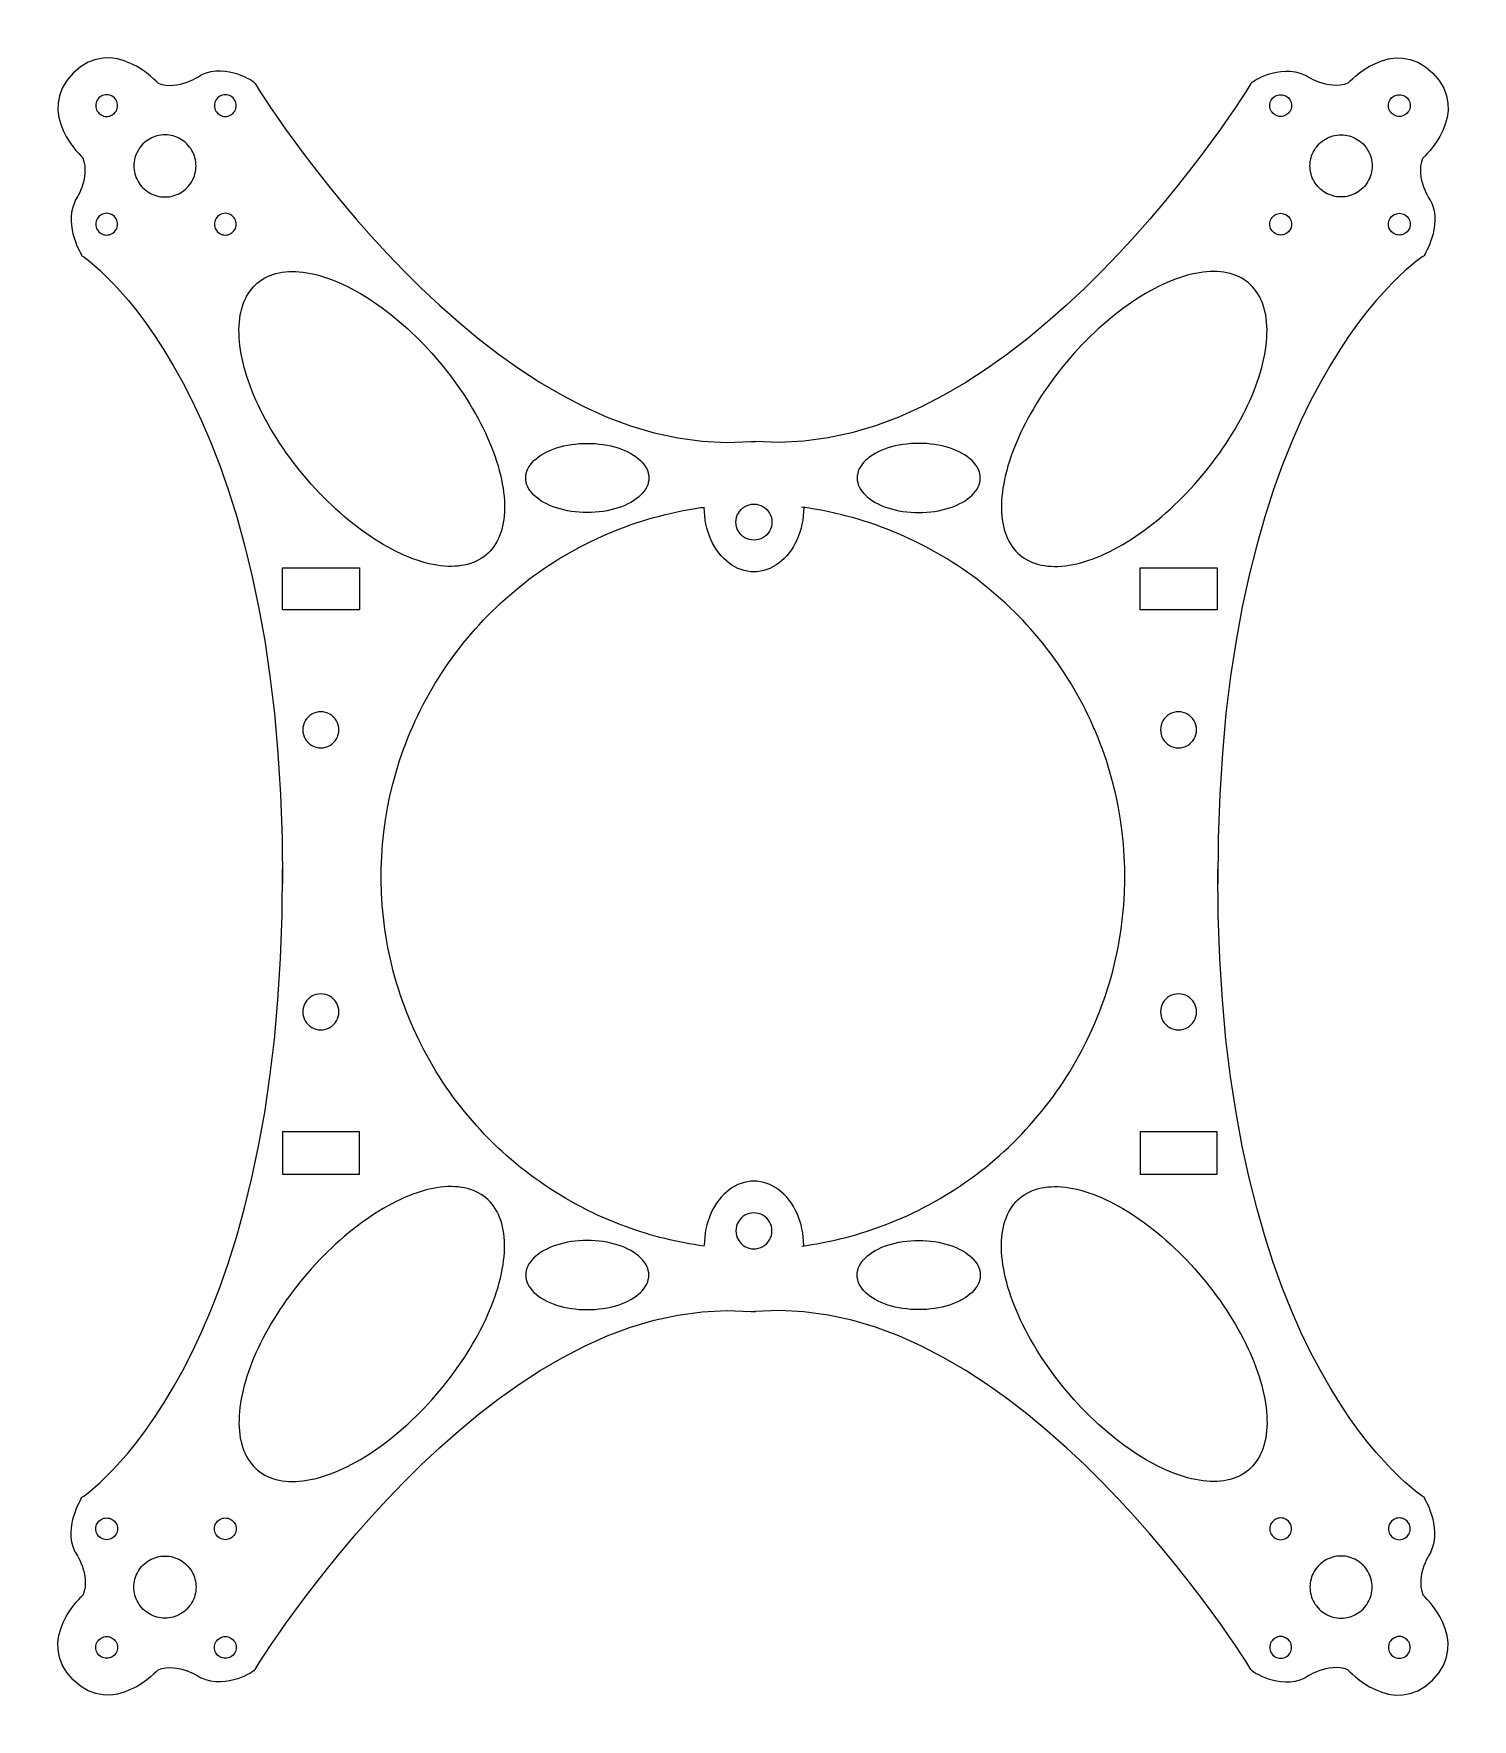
# Model space of a CAD drawing. Extents: x 591 to 706, y 383 to 518.
import ezdxf

# ---------------------------------------------------------------- set-up
doc = ezdxf.new("R2010")
doc.units = 0
doc.layers.get('0').update_dxf_attribs({"linetype": 'CONTINUOUS'})

msp = doc.modelspace()

# ---------------------------------------------------------------- linework, layer by layer
at = {"color": 7}
for p, q in [((648.274629, 485.377446), (648.628592, 485.377446)), ((610.576199, 475.213253), (616.776189, 475.213253)), ((610.576199, 471.813242), (610.576199, 475.213253)), ((610.576199, 475.213253), (616.776189, 475.213253)), ((610.576199, 471.813242), (610.576199, 475.213253)), ((616.776189, 475.213253), (616.776189, 471.813242)), ((616.776189, 475.213253), (616.776189, 471.813242)), ((679.576199, 475.213253), (685.776189, 475.213253)), ((679.576199, 471.813242), (679.576199, 475.213253)), ((679.576199, 475.213253), (685.776189, 475.213253)), ((679.576199, 471.813242), (679.576199, 475.213253)), ((685.776189, 475.213253), (685.776189, 471.813242)), ((685.776189, 475.213253), (685.776189, 471.813242)), ((616.776189, 471.813242), (610.576199, 471.813242)), ((616.776189, 471.813242), (610.576199, 471.813242)), ((685.776189, 471.813242), (679.576199, 471.813242)), ((685.776189, 471.813242), (679.576199, 471.813242)), ((616.776189, 429.816408), (610.576199, 429.816408)), ((610.576199, 429.816408), (610.576199, 426.416397)), ((616.776189, 429.816408), (610.576199, 429.816408)), ((610.576199, 429.816408), (610.576199, 426.416397)), ((616.776189, 426.416397), (616.776189, 429.816408)), ((616.776189, 426.416397), (616.776189, 429.816408)), ((685.776189, 429.816408), (679.576199, 429.816408)), ((679.576199, 429.816408), (679.576199, 426.416397)), ((685.776189, 429.816408), (679.576199, 429.816408)), ((679.576199, 429.816408), (679.576199, 426.416397)), ((685.776189, 426.416397), (685.776189, 429.816408)), ((685.776189, 426.416397), (685.776189, 429.816408)), ((610.576199, 426.416397), (616.776189, 426.416397)), ((610.576199, 426.416397), (616.776189, 426.416397)), ((679.576199, 426.416397), (685.776189, 426.416397)), ((679.576199, 426.416397), (685.776189, 426.416397)), ((648.274629, 415.347554), (648.628592, 415.347554))]:
    msp.add_line(p, q, dxfattribs=at)
for points in [[(600.564424, 514.204925), (600.564424, 514.204925), (596.929908, 518.18175), (593.733364, 515.009415)], [(696.288797, 514.204925), (696.288797, 514.204925), (699.923313, 518.18175), (703.119857, 515.009415)], [(608.308902, 514.256065), (608.308902, 514.256065), (606.174386, 515.823184), (604.016708, 514.852228)], [(688.544319, 514.256065), (688.544319, 514.256065), (690.678834, 515.823184), (692.836513, 514.852228)], [(593.733364, 515.009415), (590.561028, 511.812871), (594.532254, 508.172756), (594.532254, 508.172756)], [(600.564424, 514.204925), (602.182682, 513.557622), (604.016708, 514.852228), (604.016708, 514.852228)], [(608.308902, 514.256065), (608.308902, 514.256065), (627.048067, 483.469441), (648.274629, 485.377446)], [(688.544319, 514.256065), (688.544319, 514.256065), (669.805154, 483.469441), (648.578592, 485.377446)], [(696.288797, 514.204925), (694.670538, 513.557622), (692.836513, 514.852228), (692.836513, 514.852228)], [(703.119857, 515.009415), (706.292193, 511.812871), (702.320966, 508.172756), (702.320966, 508.172756)], [(595.810213, 513.01727), (595.702094, 512.909387), (595.623139, 512.772632), (595.583769, 512.625058)], [(596.202426, 513.243715), (596.05485, 513.204344), (595.918096, 513.12539), (595.810213, 513.01727)], [(596.655313, 513.243715), (596.507824, 513.283407), (596.349915, 513.283407), (596.202426, 513.243715)], [(597.047527, 513.01727), (596.939643, 513.12539), (596.80289, 513.204344), (596.655313, 513.243715)], [(597.27397, 512.625058), (597.234601, 512.772633), (597.155645, 512.909387), (597.047527, 513.01727)], [(605.356071, 513.01743), (605.247951, 512.909547), (605.168997, 512.772793), (605.129626, 512.625217)], [(605.748283, 513.243874), (605.600708, 513.204504), (605.463953, 513.125549), (605.356071, 513.01743)], [(606.201171, 513.243874), (606.053682, 513.283566), (605.895771, 513.283566), (605.748283, 513.243874)], [(606.593383, 513.01743), (606.485501, 513.125549), (606.348746, 513.204504), (606.201171, 513.243874)], [(606.819827, 512.625218), (606.780458, 512.772793), (606.701503, 512.909547), (606.593383, 513.01743)], [(690.033394, 512.625218), (690.072763, 512.772793), (690.151718, 512.909547), (690.259837, 513.01743)], [(690.259837, 513.01743), (690.36772, 513.125549), (690.504475, 513.204504), (690.65205, 513.243874)], [(690.65205, 513.243874), (690.799539, 513.283566), (690.957449, 513.283566), (691.104938, 513.243874)], [(691.104938, 513.243874), (691.252513, 513.204504), (691.389267, 513.125549), (691.49715, 513.01743)], [(691.49715, 513.01743), (691.605269, 512.909547), (691.684224, 512.772793), (691.723594, 512.625217)], [(699.57925, 512.625058), (699.61862, 512.772633), (699.697575, 512.909387), (699.805694, 513.01727)], [(699.805694, 513.01727), (699.913577, 513.12539), (700.050331, 513.204344), (700.197907, 513.243715)], [(700.197907, 513.243715), (700.345396, 513.283407), (700.503306, 513.283407), (700.650795, 513.243715)], [(700.650795, 513.243715), (700.79837, 513.204344), (700.935125, 513.12539), (701.043008, 513.01727)], [(701.043008, 513.01727), (701.151127, 512.909387), (701.230082, 512.772632), (701.269452, 512.625058)], [(595.583769, 512.625058), (595.544077, 512.477569), (595.544077, 512.319659), (595.583769, 512.17217)], [(595.583769, 512.17217), (595.623139, 512.024594), (595.702094, 511.88784), (595.810213, 511.779957)], [(595.810213, 511.779957), (595.918096, 511.671838), (596.05485, 511.592883), (596.202426, 511.553513)], [(596.202426, 511.553513), (596.349915, 511.513821), (596.507824, 511.513821), (596.655313, 511.553513)], [(596.655313, 511.553513), (596.802889, 511.592883), (596.939643, 511.671838), (597.047526, 511.779957)], [(597.047526, 511.779957), (597.155645, 511.88784), (597.2346, 512.024594), (597.27397, 512.17217)], [(597.27397, 512.17217), (597.313662, 512.319659), (597.313662, 512.477569), (597.27397, 512.625058)], [(605.129626, 512.625217), (605.089933, 512.477728), (605.089934, 512.319818), (605.129626, 512.172329)], [(605.129626, 512.172329), (605.168996, 512.024754), (605.247951, 511.887999), (605.35607, 511.780117)], [(605.35607, 511.780117), (605.463953, 511.671997), (605.600707, 511.593042), (605.748282, 511.553673)], [(605.748282, 511.553673), (605.895771, 511.513981), (606.053682, 511.51398), (606.201171, 511.553672)], [(606.201171, 511.553672), (606.348746, 511.593043), (606.4855, 511.671998), (606.593384, 511.780117)], [(606.593384, 511.780117), (606.701502, 511.888), (606.780458, 512.024754), (606.819828, 512.172329)], [(606.819828, 512.172329), (606.85952, 512.319818), (606.859519, 512.477728), (606.819827, 512.625218)], [(690.033393, 512.172329), (689.993701, 512.319818), (689.993702, 512.477728), (690.033394, 512.625218)], [(690.259837, 511.780117), (690.151719, 511.888), (690.072763, 512.024754), (690.033393, 512.172329)], [(690.65205, 511.553672), (690.504475, 511.593043), (690.367721, 511.671998), (690.259837, 511.780117)], [(691.104938, 511.553673), (690.957449, 511.513981), (690.799539, 511.51398), (690.65205, 511.553672)], [(691.497151, 511.780117), (691.389267, 511.671997), (691.252514, 511.593042), (691.104938, 511.553673)], [(691.723594, 512.172329), (691.684225, 512.024754), (691.605269, 511.887999), (691.497151, 511.780117)], [(691.723594, 512.625217), (691.763287, 512.477728), (691.763286, 512.319818), (691.723594, 512.172329)], [(699.57925, 512.17217), (699.539558, 512.319659), (699.539558, 512.477569), (699.57925, 512.625058)], [(699.805695, 511.779957), (699.697575, 511.88784), (699.618621, 512.024594), (699.57925, 512.17217)], [(700.197907, 511.553513), (700.050332, 511.592883), (699.913577, 511.671838), (699.805695, 511.779957)], [(700.650795, 511.553513), (700.503306, 511.513821), (700.345396, 511.513821), (700.197907, 511.553513)], [(701.043007, 511.779957), (700.935125, 511.671838), (700.79837, 511.592883), (700.650795, 511.553513)], [(701.269452, 512.17217), (701.230082, 512.024594), (701.151127, 511.88784), (701.043007, 511.779957)], [(701.269452, 512.625058), (701.309144, 512.477569), (701.309144, 512.319659), (701.269452, 512.17217)], [(601.766826, 509.958128), (601.345405, 510.071541), (600.894207, 510.071541), (600.472786, 509.958127)], [(695.086394, 509.958128), (695.507816, 510.071541), (695.959013, 510.071541), (696.380434, 509.958127)], [(599.352115, 509.311108), (599.043186, 509.002853), (598.817587, 508.612105), (598.705096, 508.190437)], [(600.472786, 509.958127), (600.051118, 509.845636), (599.66037, 509.620037), (599.352115, 509.311108)], [(602.887497, 509.311108), (602.579243, 509.620038), (602.188494, 509.845636), (601.766826, 509.958128)], [(603.534518, 508.190437), (603.422026, 508.612104), (603.196427, 509.002854), (602.887497, 509.311108)], [(693.318703, 508.190437), (693.431195, 508.612104), (693.656794, 509.002854), (693.965723, 509.311108)], [(693.965723, 509.311108), (694.273978, 509.620038), (694.664727, 509.845636), (695.086394, 509.958128)], [(696.380434, 509.958127), (696.802103, 509.845636), (697.19285, 509.620037), (697.501106, 509.311108)], [(697.501106, 509.311108), (697.810034, 509.002853), (698.035633, 508.612105), (698.148125, 508.190437)], [(593.88495, 504.720471), (593.88495, 504.720471), (595.179558, 506.554497), (594.532254, 508.172756)], [(598.705096, 508.190437), (598.591682, 507.769016), (598.591682, 507.317818), (598.705095, 506.896397)], [(603.534517, 506.896397), (603.647931, 507.317818), (603.647931, 507.769015), (603.534518, 508.190437)], [(693.318704, 506.896397), (693.20529, 507.317818), (693.20529, 507.769015), (693.318703, 508.190437)], [(698.148125, 508.190437), (698.261538, 507.769016), (698.261538, 507.317818), (698.148126, 506.896397)], [(702.96827, 504.720471), (702.96827, 504.720471), (701.673663, 506.554497), (702.320966, 508.172756)], [(598.705095, 506.896397), (598.817587, 506.474729), (599.043186, 506.083981), (599.352115, 505.775726)], [(602.887497, 505.775726), (603.196427, 506.083981), (603.422026, 506.474728), (603.534517, 506.896397)], [(693.965723, 505.775726), (693.656794, 506.083981), (693.431195, 506.474728), (693.318704, 506.896397)], [(698.148126, 506.896397), (698.035633, 506.474729), (697.810035, 506.083981), (697.501106, 505.775726)], [(593.88495, 504.720471), (592.913996, 502.562793), (594.481115, 500.428277), (594.396788, 500.343951)], [(599.352115, 505.775726), (599.66037, 505.466797), (600.051119, 505.241198), (600.472786, 505.128705)], [(600.472786, 505.128705), (600.894208, 505.015293), (601.345406, 505.015293), (601.766826, 505.128706)], [(601.766826, 505.128706), (602.188495, 505.241198), (602.579243, 505.466797), (602.887497, 505.775726)], [(695.086394, 505.128706), (694.664726, 505.241198), (694.273978, 505.466797), (693.965723, 505.775726)], [(696.380434, 505.128705), (695.959013, 505.015293), (695.507815, 505.015293), (695.086394, 505.128706)], [(697.501106, 505.775726), (697.192851, 505.466797), (696.802102, 505.241198), (696.380434, 505.128705)], [(702.96827, 504.720471), (703.939225, 502.562793), (702.372106, 500.428277), (702.456432, 500.343951)], [(595.810563, 503.472025), (595.702444, 503.364142), (595.623488, 503.227388), (595.584119, 503.079813)], [(596.202775, 503.698469), (596.0552, 503.659099), (595.918446, 503.580144), (595.810563, 503.472025)], [(596.655664, 503.69847), (596.508174, 503.738162), (596.350265, 503.738162), (596.202775, 503.698469)], [(597.047876, 503.472026), (596.939993, 503.580144), (596.803238, 503.659099), (596.655664, 503.69847)], [(597.27432, 503.079813), (597.234949, 503.227388), (597.155995, 503.364142), (597.047876, 503.472026)], [(605.355635, 503.472046), (605.247516, 503.364163), (605.168561, 503.227408), (605.129191, 503.079833)], [(605.747848, 503.69849), (605.600272, 503.65912), (605.463519, 503.580165), (605.355635, 503.472046)], [(606.200736, 503.69849), (606.053247, 503.738182), (605.895337, 503.738183), (605.747848, 503.69849)], [(606.592948, 503.472046), (606.485066, 503.580165), (606.348311, 503.659121), (606.200736, 503.69849)], [(606.819392, 503.079834), (606.780023, 503.227409), (606.701068, 503.364163), (606.592948, 503.472046)], [(690.033828, 503.079834), (690.073198, 503.227409), (690.152153, 503.364163), (690.260272, 503.472046)], [(690.260272, 503.472046), (690.368155, 503.580165), (690.504909, 503.659121), (690.652485, 503.69849)], [(690.652485, 503.69849), (690.799974, 503.738182), (690.957884, 503.738183), (691.105372, 503.69849)], [(691.105372, 503.69849), (691.252948, 503.65912), (691.389702, 503.580165), (691.497585, 503.472046)], [(691.497585, 503.472046), (691.605704, 503.364163), (691.68466, 503.227408), (691.724029, 503.079833)], [(699.5789, 503.079813), (699.618271, 503.227388), (699.697225, 503.364142), (699.805345, 503.472026)], [(699.805345, 503.472026), (699.913227, 503.580144), (700.049983, 503.659099), (700.197557, 503.69847)], [(700.197557, 503.69847), (700.345046, 503.738162), (700.502956, 503.738162), (700.650446, 503.698469)], [(700.650446, 503.698469), (700.798021, 503.659099), (700.934775, 503.580144), (701.042658, 503.472025)], [(701.042658, 503.472025), (701.150777, 503.364142), (701.229732, 503.227388), (701.269102, 503.079813)], [(595.584119, 503.079813), (595.544427, 502.932324), (595.544426, 502.774413), (595.584119, 502.626925)], [(595.584119, 502.626925), (595.623488, 502.47935), (595.702444, 502.342595), (595.810563, 502.234713)], [(595.810563, 502.234713), (595.918446, 502.126593), (596.0552, 502.047638), (596.202776, 502.008268)], [(596.202776, 502.008268), (596.350264, 501.968575), (596.508174, 501.968576), (596.655664, 502.008268)], [(596.655664, 502.008268), (596.803239, 502.047638), (596.939993, 502.126593), (597.047876, 502.234712)], [(597.047876, 502.234712), (597.155995, 502.342595), (597.23495, 502.479349), (597.27432, 502.626924)], [(597.27432, 502.626924), (597.314012, 502.774414), (597.314012, 502.932324), (597.27432, 503.079813)], [(605.129191, 503.079833), (605.089499, 502.932345), (605.089499, 502.774434), (605.129191, 502.626945)], [(605.129191, 502.626945), (605.168561, 502.47937), (605.247516, 502.342616), (605.355635, 502.234733)], [(605.355635, 502.234733), (605.463519, 502.126614), (605.600272, 502.047659), (605.747848, 502.008289)], [(605.747848, 502.008289), (605.895337, 501.968596), (606.053247, 501.968596), (606.200736, 502.008289)], [(606.200736, 502.008289), (606.348311, 502.047659), (606.485066, 502.126614), (606.592948, 502.234732)], [(606.592948, 502.234732), (606.701068, 502.342616), (606.780022, 502.47937), (606.819393, 502.626945)], [(606.819393, 502.626945), (606.859085, 502.774434), (606.859085, 502.932344), (606.819392, 503.079834)], [(690.033828, 502.626945), (689.994136, 502.774434), (689.994136, 502.932344), (690.033828, 503.079834)], [(690.260272, 502.234732), (690.152153, 502.342616), (690.073199, 502.47937), (690.033828, 502.626945)], [(690.652485, 502.008289), (690.50491, 502.047659), (690.368155, 502.126614), (690.260272, 502.234732)], [(691.105373, 502.008289), (690.957883, 501.968596), (690.799974, 501.968596), (690.652485, 502.008289)], [(691.497585, 502.234733), (691.389702, 502.126614), (691.252948, 502.047659), (691.105373, 502.008289)], [(691.724029, 502.626945), (691.68466, 502.47937), (691.605704, 502.342616), (691.497585, 502.234733)], [(691.724029, 503.079833), (691.763722, 502.932345), (691.763721, 502.774434), (691.724029, 502.626945)], [(699.578901, 502.626924), (699.539208, 502.774414), (699.539208, 502.932324), (699.5789, 503.079813)], [(699.805345, 502.234712), (699.697225, 502.342595), (699.618271, 502.479349), (699.578901, 502.626924)], [(700.197557, 502.008268), (700.049982, 502.047638), (699.913227, 502.126593), (699.805345, 502.234712)], [(700.650445, 502.008268), (700.502957, 501.968575), (700.345046, 501.968576), (700.197557, 502.008268)], [(701.042658, 502.234713), (700.934775, 502.126593), (700.798021, 502.047638), (700.650445, 502.008268)], [(701.269102, 502.626925), (701.229732, 502.47935), (701.150777, 502.342595), (701.042658, 502.234713)], [(701.269102, 503.079813), (701.308794, 502.932324), (701.308795, 502.774413), (701.269102, 502.626925)], [(594.396788, 500.343951), (594.396788, 500.343951), (610.739559, 489.939083), (610.574465, 449.761964)], [(608.569612, 498.131229), (609.519604, 498.931926), (610.899261, 499.217946), (612.526486, 498.951539)], [(688.283609, 498.131229), (687.333617, 498.931926), (685.953959, 499.217946), (684.326735, 498.951539)], [(702.456432, 500.343951), (702.456432, 500.343951), (685.642622, 489.939083), (685.812475, 449.761964)], [(607.07466, 494.376915), (607.094865, 496.025679), (607.616116, 497.33471), (608.569612, 498.131229)], [(612.526486, 498.951539), (614.151714, 498.689622), (616.020101, 497.875994), (617.88504, 496.618044)], [(684.326735, 498.951539), (682.701507, 498.689622), (680.83312, 497.875994), (678.968181, 496.618044)], [(689.77856, 494.376915), (689.758355, 496.025679), (689.237105, 497.33471), (688.283609, 498.131229)], [(617.88504, 496.618044), (619.750027, 495.363694), (621.60651, 493.668428), (623.209454, 491.756001)], [(678.968181, 496.618044), (677.103194, 495.363694), (675.246711, 493.668428), (673.643767, 491.756001)], [(608.442202, 488.694562), (607.527206, 490.749609), (607.05038, 492.730896), (607.07466, 494.376915)], [(688.411019, 488.694562), (689.326015, 490.749609), (689.80284, 492.730896), (689.77856, 494.376915)], [(623.209454, 491.756001), (624.814478, 489.84532), (626.161614, 487.722661), (627.073056, 485.668192)], [(673.643767, 491.756001), (672.038743, 489.84532), (670.691606, 487.722661), (669.780164, 485.668192)], [(612.305804, 482.606753), (610.70078, 484.517434), (609.353644, 486.640093), (608.442202, 488.694562)], [(684.547417, 482.606753), (686.152441, 484.517434), (687.499577, 486.640093), (688.411019, 488.694562)], [(627.073056, 485.668192), (627.988052, 483.613145), (628.464878, 481.631858), (628.440597, 479.985839)], [(669.780164, 485.668192), (668.865169, 483.613145), (668.388343, 481.631858), (668.412623, 479.985839)], [(630.804134, 483.827101), (631.235739, 484.248265), (631.867994, 484.603568), (632.617446, 484.846114)], [(632.617446, 484.846114), (633.365954, 485.089579), (634.22963, 485.219629), (635.094477, 485.219098)], [(635.094477, 485.219098), (635.959325, 485.219629), (636.823001, 485.089579), (637.571509, 484.846114)], [(637.571509, 484.846114), (638.320961, 484.603568), (638.953216, 484.248265), (639.384821, 483.827101)], [(659.281712, 484.846114), (658.53226, 484.603568), (657.900005, 484.248265), (657.4684, 483.827101)], [(661.758743, 485.219098), (660.893895, 485.219629), (660.03022, 485.089579), (659.281712, 484.846114)], [(664.235774, 484.846114), (663.487267, 485.089579), (662.623591, 485.219629), (661.758743, 485.219098)], [(666.049087, 483.827101), (665.617481, 484.248265), (664.985227, 484.603568), (664.235774, 484.846114)], [(630.140415, 482.435105), (630.139471, 482.921116), (630.370892, 483.406469), (630.804134, 483.827101)], [(639.384821, 483.827101), (639.818063, 483.406469), (640.049484, 482.921116), (640.04854, 482.435105)], [(657.4684, 483.827101), (657.035157, 483.406469), (656.803736, 482.921116), (656.804681, 482.435105)], [(666.712805, 482.435105), (666.71375, 482.921116), (666.482329, 483.406469), (666.049087, 483.827101)], [(617.630218, 477.74471), (615.765231, 478.99906), (613.908748, 480.694326), (612.305804, 482.606753)], [(630.804134, 481.043108), (630.370892, 481.463741), (630.139471, 481.949094), (630.140415, 482.435105)], [(640.04854, 482.435105), (640.049484, 481.949094), (639.818063, 481.463741), (639.384821, 481.043108)], [(656.804681, 482.435105), (656.803736, 481.949094), (657.035157, 481.463741), (657.4684, 481.043108)], [(666.049087, 481.043108), (666.482329, 481.463741), (666.71375, 481.949094), (666.712805, 482.435105)], [(679.223002, 477.74471), (681.087989, 478.99906), (682.944473, 480.694326), (684.547417, 482.606753)], [(632.617446, 480.024096), (631.867994, 480.266642), (631.235739, 480.621945), (630.804134, 481.043108)], [(639.384821, 481.043108), (638.953216, 480.621945), (638.320961, 480.266642), (637.571509, 480.024096)], [(647.779749, 480.136167), (647.998818, 480.262966), (648.251594, 480.330697), (648.504713, 480.330421)], [(648.504713, 480.330421), (648.757832, 480.330697), (649.010607, 480.262966), (649.229676, 480.136167)], [(657.4684, 481.043108), (657.900005, 480.621945), (658.53226, 480.266642), (659.281712, 480.024096)], [(664.235774, 480.024096), (664.985227, 480.266642), (665.617481, 480.621945), (666.049087, 481.043108)], [(628.440597, 479.985839), (628.420393, 478.337075), (627.899142, 477.028044), (626.945646, 476.231525)], [(629.226883, 473.332196), (633.234996, 476.702871), (638.142122, 478.991102), (643.300575, 479.894866)], [(635.094477, 479.651112), (634.22963, 479.650581), (633.365954, 479.780631), (632.617446, 480.024096)], [(637.571509, 480.024096), (636.823001, 479.780631), (635.959325, 479.650581), (635.094477, 479.651112)], [(643.300575, 479.894866), (643.70972, 479.96747), (644.12036, 480.031343), (644.532138, 480.086515)], [(645.040786, 477.470004), (644.690996, 478.25243), (644.504152, 479.155244), (644.504915, 480.059283)], [(647.054786, 478.880494), (647.05451, 479.133613), (647.122241, 479.386388), (647.249039, 479.605457)], [(647.249039, 478.15553), (647.122241, 478.374599), (647.05451, 478.627375), (647.054786, 478.880494)], [(647.249039, 479.605457), (647.375359, 479.824803), (647.560404, 480.009847), (647.779749, 480.136167)], [(649.229676, 480.136167), (649.449022, 480.009847), (649.634066, 479.824803), (649.760386, 479.605457)], [(649.760386, 479.605457), (649.887185, 479.386388), (649.954916, 479.133613), (649.95464, 478.880494)], [(649.95464, 478.880494), (649.954916, 478.627375), (649.887185, 478.374599), (649.760386, 478.15553)], [(652.504511, 480.059283), (652.505274, 479.155244), (652.318429, 478.25243), (651.968639, 477.470004)], [(653.552646, 479.894866), (653.143501, 479.96747), (652.732861, 480.031343), (652.321083, 480.086515)], [(667.626337, 473.332196), (663.618224, 476.702871), (658.711098, 478.991102), (653.552646, 479.894866)], [(659.281712, 480.024096), (660.03022, 479.780631), (660.893895, 479.650581), (661.758743, 479.651112)], [(661.758743, 479.651112), (662.623591, 479.650581), (663.487267, 479.780631), (664.235774, 480.024096)], [(668.412623, 479.985839), (668.432828, 478.337075), (668.954078, 477.028044), (669.907575, 476.231525)], [(622.988772, 475.411215), (621.363544, 475.673132), (619.495157, 476.48676), (617.630218, 477.74471)], [(646.504814, 475.574519), (645.899723, 476.025684), (645.389255, 476.686589), (645.040786, 477.470004)], [(647.779749, 477.62482), (647.560404, 477.75114), (647.375359, 477.936185), (647.249039, 478.15553)], [(648.504713, 477.430567), (648.251594, 477.430291), (647.998818, 477.498022), (647.779749, 477.62482)], [(649.229676, 477.62482), (649.010607, 477.498022), (648.757832, 477.430291), (648.504713, 477.430567)], [(649.760386, 478.15553), (649.634066, 477.936185), (649.449022, 477.75114), (649.229676, 477.62482)], [(651.968639, 477.470004), (651.620171, 476.686589), (651.109703, 476.025684), (650.504612, 475.574519)], [(673.864448, 475.411215), (675.489677, 475.673132), (677.358064, 476.48676), (679.223002, 477.74471)], [(626.945646, 476.231525), (625.995654, 475.430828), (624.615997, 475.144808), (622.988772, 475.411215)], [(669.907575, 476.231525), (670.857566, 475.430828), (672.237224, 475.144808), (673.864448, 475.411215)], [(648.504713, 474.880724), (647.806454, 474.879736), (647.109142, 475.121645), (646.504814, 475.574519)], [(650.504612, 475.574519), (649.900284, 475.121645), (649.202971, 474.879736), (648.504713, 474.880724)], [(620.320044, 460.611912), (622.105834, 465.535058), (625.211415, 469.970287), (629.226883, 473.332196)], [(676.533176, 460.611912), (674.747386, 465.535058), (671.641806, 469.970287), (667.626337, 473.332196)], [(612.260385, 462.541536), (612.194606, 462.297111), (612.194606, 462.035417), (612.260385, 461.790993)], [(612.635656, 463.191525), (612.456478, 463.012737), (612.32563, 462.786103), (612.260385, 462.541536)], [(613.285646, 463.566797), (613.041078, 463.501551), (612.814445, 463.370704), (612.635656, 463.191525)], [(614.036189, 463.566797), (613.791765, 463.632576), (613.53007, 463.632576), (613.285646, 463.566797)], [(614.686178, 463.191525), (614.50739, 463.370704), (614.280757, 463.501551), (614.036189, 463.566797)], [(615.06145, 462.541536), (614.996204, 462.786103), (614.865357, 463.012737), (614.686178, 463.191525)], [(615.06145, 461.790993), (615.127229, 462.035417), (615.127229, 462.297111), (615.06145, 462.541536)], [(681.260385, 462.541536), (681.194606, 462.297111), (681.194606, 462.035417), (681.260385, 461.790993)], [(681.635656, 463.191525), (681.456478, 463.012737), (681.32563, 462.786103), (681.260385, 462.541536)], [(682.285646, 463.566797), (682.041078, 463.501551), (681.814445, 463.370704), (681.635656, 463.191525)], [(683.036189, 463.566797), (682.791765, 463.632576), (682.53007, 463.632576), (682.285646, 463.566797)], [(683.686178, 463.191525), (683.50739, 463.370704), (683.280757, 463.501551), (683.036189, 463.566797)], [(684.06145, 462.541536), (683.996204, 462.786103), (683.865357, 463.012737), (683.686178, 463.191525)], [(684.06145, 461.790993), (684.127229, 462.035417), (684.127229, 462.297111), (684.06145, 462.541536)], [(612.260385, 461.790993), (612.32563, 461.546425), (612.456478, 461.319792), (612.635656, 461.141003)], [(614.686178, 461.141003), (614.865357, 461.319792), (614.996204, 461.546425), (615.06145, 461.790993)], [(681.260385, 461.790993), (681.32563, 461.546425), (681.456478, 461.319792), (681.635656, 461.141003)], [(683.686178, 461.141003), (683.865357, 461.319792), (683.996204, 461.546425), (684.06145, 461.790993)], [(612.635656, 461.141003), (612.814445, 460.961824), (613.041078, 460.830977), (613.285646, 460.765732)], [(613.285646, 460.765732), (613.53007, 460.699952), (613.791765, 460.699952), (614.036189, 460.765732)], [(614.036189, 460.765732), (614.280757, 460.830977), (614.50739, 460.961824), (614.686178, 461.141003)], [(618.966638, 445.142403), (618.051604, 450.298868), (618.523501, 455.692679), (620.320044, 460.611912)], [(677.886583, 445.142403), (678.801617, 450.298868), (678.32972, 455.692679), (676.533176, 460.611912)], [(681.635656, 461.141003), (681.814445, 460.961824), (682.041078, 460.830977), (682.285646, 460.765732)], [(682.285646, 460.765732), (682.53007, 460.699952), (682.791765, 460.699952), (683.036189, 460.765732)], [(683.036189, 460.765732), (683.280757, 460.830977), (683.50739, 460.961824), (683.686178, 461.141003)], [(594.396788, 400.381049), (594.396788, 400.381049), (610.739559, 410.785917), (610.574465, 450.963036)], [(702.456432, 400.381049), (702.456432, 400.381049), (685.642622, 410.785917), (685.812475, 450.963036)], [(625.529308, 431.068711), (622.158632, 435.076824), (619.870402, 439.98395), (618.966638, 445.142403)], [(671.323913, 431.068711), (674.694588, 435.076824), (676.982819, 439.98395), (677.886583, 445.142403)], [(613.285646, 440.866797), (613.041078, 440.801551), (612.814445, 440.670704), (612.635656, 440.491525)], [(614.036189, 440.866797), (613.791765, 440.932576), (613.53007, 440.932576), (613.285646, 440.866797)], [(614.686178, 440.491525), (614.50739, 440.670704), (614.280757, 440.801551), (614.036189, 440.866797)], [(682.285646, 440.866797), (682.041078, 440.801551), (681.814445, 440.670704), (681.635656, 440.491525)], [(683.036189, 440.866797), (682.791765, 440.932576), (682.53007, 440.932576), (682.285646, 440.866797)], [(683.686178, 440.491525), (683.50739, 440.670704), (683.280757, 440.801551), (683.036189, 440.866797)], [(612.260385, 439.841536), (612.194606, 439.597111), (612.194606, 439.335417), (612.260385, 439.090993)], [(612.635656, 440.491525), (612.456478, 440.312737), (612.32563, 440.086103), (612.260385, 439.841536)], [(615.06145, 439.841536), (614.996204, 440.086103), (614.865357, 440.312737), (614.686178, 440.491525)], [(615.06145, 439.090993), (615.127229, 439.335417), (615.127229, 439.597111), (615.06145, 439.841536)], [(681.260385, 439.841536), (681.194606, 439.597111), (681.194606, 439.335417), (681.260385, 439.090993)], [(681.635656, 440.491525), (681.456478, 440.312737), (681.32563, 440.086103), (681.260385, 439.841536)], [(684.06145, 439.841536), (683.996204, 440.086103), (683.865357, 440.312737), (683.686178, 440.491525)], [(684.06145, 439.090993), (684.127229, 439.335417), (684.127229, 439.597111), (684.06145, 439.841536)], [(612.260385, 439.090993), (612.32563, 438.846425), (612.456478, 438.619792), (612.635656, 438.441003)], [(612.635656, 438.441003), (612.814445, 438.261824), (613.041078, 438.130977), (613.285646, 438.065732)], [(614.036189, 438.065732), (614.280757, 438.130977), (614.50739, 438.261824), (614.686178, 438.441003)], [(614.686178, 438.441003), (614.865357, 438.619792), (614.996204, 438.846425), (615.06145, 439.090993)], [(681.260385, 439.090993), (681.32563, 438.846425), (681.456478, 438.619792), (681.635656, 438.441003)], [(681.635656, 438.441003), (681.814445, 438.261824), (682.041078, 438.130977), (682.285646, 438.065732)], [(683.036189, 438.065732), (683.280757, 438.130977), (683.50739, 438.261824), (683.686178, 438.441003)], [(683.686178, 438.441003), (683.865357, 438.619792), (683.996204, 438.846425), (684.06145, 439.090993)], [(613.285646, 438.065732), (613.53007, 437.999952), (613.791765, 437.999952), (614.036189, 438.065732)], [(682.285646, 438.065732), (682.53007, 437.999952), (682.791765, 437.999952), (683.036189, 438.065732)], [(638.249592, 422.161872), (633.326445, 423.947662), (628.891217, 427.053243), (625.529308, 431.068711)], [(658.603629, 422.161872), (663.526775, 423.947662), (667.962004, 427.053243), (671.323913, 431.068711)], [(622.988772, 425.313785), (621.363544, 425.051868), (619.495157, 424.23824), (617.630218, 422.98029)], [(626.945646, 424.493475), (625.995654, 425.294172), (624.615997, 425.580192), (622.988772, 425.313785)], [(646.504814, 425.150481), (645.899723, 424.699316), (645.389255, 424.038411), (645.040786, 423.254996)], [(648.504713, 425.844276), (647.806454, 425.845264), (647.109142, 425.603355), (646.504814, 425.150481)], [(650.504612, 425.150481), (649.900284, 425.603355), (649.202971, 425.845264), (648.504713, 425.844276)], [(651.968639, 423.254996), (651.620171, 424.038411), (651.109703, 424.699316), (650.504612, 425.150481)], [(669.907575, 424.493475), (670.857566, 425.294172), (672.237224, 425.580192), (673.864448, 425.313785)], [(673.864448, 425.313785), (675.489677, 425.051868), (677.358064, 424.23824), (679.223002, 422.98029)], [(628.440597, 420.739161), (628.420393, 422.387925), (627.899142, 423.696956), (626.945646, 424.493475)], [(645.040786, 423.254996), (644.690996, 422.47257), (644.504152, 421.569756), (644.504915, 420.665717)], [(648.504713, 423.294433), (648.251594, 423.294709), (647.998818, 423.226978), (647.779749, 423.10018)], [(649.229676, 423.10018), (649.010607, 423.226978), (648.757832, 423.294709), (648.504713, 423.294433)], [(652.504511, 420.665717), (652.505274, 421.569756), (652.318429, 422.47257), (651.968639, 423.254996)], [(668.412623, 420.739161), (668.432828, 422.387925), (668.954078, 423.696956), (669.907575, 424.493475)], [(617.630218, 422.98029), (615.765231, 421.72594), (613.908748, 420.030674), (612.305804, 418.118247)], [(644.494993, 420.623832), (642.366084, 420.910658), (640.267894, 421.424772), (638.249592, 422.161872)], [(647.249039, 422.56947), (647.122241, 422.350401), (647.05451, 422.097625), (647.054786, 421.844506)], [(647.054786, 421.844506), (647.05451, 421.591387), (647.122241, 421.338612), (647.249039, 421.119543)], [(647.779749, 423.10018), (647.560404, 422.97386), (647.375359, 422.788815), (647.249039, 422.56947)], [(649.760386, 422.56947), (649.634066, 422.788815), (649.449022, 422.97386), (649.229676, 423.10018)], [(649.95464, 421.844506), (649.954916, 422.097625), (649.887185, 422.350401), (649.760386, 422.56947)], [(649.760386, 421.119543), (649.887185, 421.338612), (649.954916, 421.591387), (649.95464, 421.844506)], [(652.358228, 420.623832), (654.487137, 420.910658), (656.585327, 421.424772), (658.603629, 422.161872)], [(679.223002, 422.98029), (681.087989, 421.72594), (682.944473, 420.030674), (684.547417, 418.118247)], [(627.073056, 415.056808), (627.988052, 417.111855), (628.464878, 419.093142), (628.440597, 420.739161)], [(632.617446, 420.700904), (631.867994, 420.458358), (631.235739, 420.103055), (630.804134, 419.681892)], [(635.094477, 421.073888), (634.22963, 421.074419), (633.365954, 420.944369), (632.617446, 420.700904)], [(637.571509, 420.700904), (636.823001, 420.944369), (635.959325, 421.074419), (635.094477, 421.073888)], [(639.384821, 419.681892), (638.953216, 420.103055), (638.320961, 420.458358), (637.571509, 420.700904)], [(647.249039, 421.119543), (647.375359, 420.900197), (647.560404, 420.715153), (647.779749, 420.588833)], [(647.779749, 420.588833), (647.998818, 420.462034), (648.251594, 420.394303), (648.504713, 420.394579)], [(648.504713, 420.394579), (648.757832, 420.394303), (649.010607, 420.462034), (649.229676, 420.588833)], [(649.229676, 420.588833), (649.449022, 420.715153), (649.634066, 420.900197), (649.760386, 421.119543)], [(657.4684, 419.681892), (657.900005, 420.103055), (658.53226, 420.458358), (659.281712, 420.700904)], [(659.281712, 420.700904), (660.03022, 420.944369), (660.893895, 421.074419), (661.758743, 421.073888)], [(661.758743, 421.073888), (662.623591, 421.074419), (663.487267, 420.944369), (664.235774, 420.700904)], [(664.235774, 420.700904), (664.985227, 420.458358), (665.617481, 420.103055), (666.049087, 419.681892)], [(669.780164, 415.056808), (668.865169, 417.111855), (668.388343, 419.093142), (668.412623, 420.739161)], [(630.804134, 419.681892), (630.370892, 419.261259), (630.139471, 418.775906), (630.140415, 418.289895)], [(640.04854, 418.289895), (640.049484, 418.775906), (639.818063, 419.261259), (639.384821, 419.681892)], [(656.804681, 418.289895), (656.803736, 418.775906), (657.035157, 419.261259), (657.4684, 419.681892)], [(666.049087, 419.681892), (666.482329, 419.261259), (666.71375, 418.775906), (666.712805, 418.289895)], [(612.305804, 418.118247), (610.70078, 416.207566), (609.353644, 414.084907), (608.442202, 412.030438)], [(630.140415, 418.289895), (630.139471, 417.803884), (630.370892, 417.318531), (630.804134, 416.897899)], [(639.384821, 416.897899), (639.818063, 417.318531), (640.049484, 417.803884), (640.04854, 418.289895)], [(657.4684, 416.897899), (657.035157, 417.318531), (656.803736, 417.803884), (656.804681, 418.289895)], [(666.712805, 418.289895), (666.71375, 417.803884), (666.482329, 417.318531), (666.049087, 416.897899)], [(684.547417, 418.118247), (686.152441, 416.207566), (687.499577, 414.084907), (688.411019, 412.030438)], [(608.308902, 386.468935), (608.308902, 386.468935), (627.048067, 417.255559), (648.274629, 415.347554)], [(630.804134, 416.897899), (631.235739, 416.476735), (631.867994, 416.121432), (632.617446, 415.878886)], [(637.571509, 415.878886), (638.320961, 416.121432), (638.953216, 416.476735), (639.384821, 416.897899)], [(688.544319, 386.468935), (688.544319, 386.468935), (669.805154, 417.255559), (648.578592, 415.347554)], [(659.281712, 415.878886), (658.53226, 416.121432), (657.900005, 416.476735), (657.4684, 416.897899)], [(666.049087, 416.897899), (665.617481, 416.476735), (664.985227, 416.121432), (664.235774, 415.878886)], [(623.209454, 408.968999), (624.814478, 410.87968), (626.161614, 413.002339), (627.073056, 415.056808)], [(632.617446, 415.878886), (633.365954, 415.635421), (634.22963, 415.505371), (635.094477, 415.505902)], [(635.094477, 415.505902), (635.959325, 415.505371), (636.823001, 415.635421), (637.571509, 415.878886)], [(661.758743, 415.505902), (660.893895, 415.505371), (660.03022, 415.635421), (659.281712, 415.878886)], [(664.235774, 415.878886), (663.487267, 415.635421), (662.623591, 415.505371), (661.758743, 415.505902)], [(673.643767, 408.968999), (672.038743, 410.87968), (670.691606, 413.002339), (669.780164, 415.056808)], [(608.442202, 412.030438), (607.527206, 409.975391), (607.05038, 407.994104), (607.07466, 406.348085)], [(688.411019, 412.030438), (689.326015, 409.975391), (689.80284, 407.994104), (689.77856, 406.348085)], [(617.88504, 404.106956), (619.750027, 405.361306), (621.60651, 407.056572), (623.209454, 408.968999)], [(678.968181, 404.106956), (677.103194, 405.361306), (675.246711, 407.056572), (673.643767, 408.968999)], [(607.07466, 406.348085), (607.094865, 404.699321), (607.616116, 403.39029), (608.569612, 402.593771)], [(689.77856, 406.348085), (689.758355, 404.699321), (689.237105, 403.39029), (688.283609, 402.593771)], [(612.526486, 401.773461), (614.151714, 402.035378), (616.020101, 402.849006), (617.88504, 404.106956)], [(684.326735, 401.773461), (682.701507, 402.035378), (680.83312, 402.849006), (678.968181, 404.106956)], [(608.569612, 402.593771), (609.519604, 401.793074), (610.899261, 401.507054), (612.526486, 401.773461)], [(688.283609, 402.593771), (687.333617, 401.793074), (685.953959, 401.507054), (684.326735, 401.773461)], [(593.88495, 396.004529), (592.913996, 398.162207), (594.481115, 400.296723), (594.396788, 400.381049)], [(702.96827, 396.004529), (703.939225, 398.162207), (702.372106, 400.296723), (702.456432, 400.381049)], [(595.584119, 397.645187), (595.544427, 397.792676), (595.544426, 397.950587), (595.584119, 398.098075)], [(595.584119, 398.098075), (595.623488, 398.24565), (595.702444, 398.382405), (595.810563, 398.490287)], [(595.810563, 397.252975), (595.702444, 397.360858), (595.623488, 397.497612), (595.584119, 397.645187)], [(595.810563, 398.490287), (595.918446, 398.598407), (596.0552, 398.677362), (596.202776, 398.716732)], [(596.202776, 398.716732), (596.350264, 398.756425), (596.508174, 398.756424), (596.655664, 398.716732)], [(596.655664, 398.716732), (596.803239, 398.677362), (596.939993, 398.598407), (597.047876, 398.490288)], [(597.047876, 398.490288), (597.155995, 398.382405), (597.23495, 398.245651), (597.27432, 398.098076)], [(597.27432, 397.645187), (597.234949, 397.497612), (597.155995, 397.360858), (597.047876, 397.252974)], [(597.27432, 398.098076), (597.314012, 397.950586), (597.314012, 397.792676), (597.27432, 397.645187)], [(605.129191, 397.645167), (605.089499, 397.792655), (605.089499, 397.950566), (605.129191, 398.098055)], [(605.129191, 398.098055), (605.168561, 398.24563), (605.247516, 398.382384), (605.355635, 398.490267)], [(605.355635, 397.252954), (605.247516, 397.360837), (605.168561, 397.497592), (605.129191, 397.645167)], [(605.355635, 398.490267), (605.463519, 398.598386), (605.600272, 398.677341), (605.747848, 398.716711)], [(605.747848, 398.716711), (605.895337, 398.756404), (606.053247, 398.756404), (606.200736, 398.716711)], [(606.200736, 398.716711), (606.348311, 398.677341), (606.485066, 398.598386), (606.592948, 398.490268)], [(606.592948, 398.490268), (606.701068, 398.382384), (606.780022, 398.24563), (606.819393, 398.098055)], [(606.819392, 397.645166), (606.780023, 397.497591), (606.701068, 397.360837), (606.592948, 397.252954)], [(606.819393, 398.098055), (606.859085, 397.950566), (606.859085, 397.792656), (606.819392, 397.645166)], [(690.033828, 398.098055), (689.994136, 397.950566), (689.994136, 397.792656), (690.033828, 397.645166)], [(690.260272, 398.490268), (690.152153, 398.382384), (690.073199, 398.24563), (690.033828, 398.098055)], [(690.033828, 397.645166), (690.073198, 397.497591), (690.152153, 397.360837), (690.260272, 397.252954)], [(690.652485, 398.716711), (690.50491, 398.677341), (690.368155, 398.598386), (690.260272, 398.490268)], [(691.105373, 398.716711), (690.957883, 398.756404), (690.799974, 398.756404), (690.652485, 398.716711)], [(691.497585, 398.490267), (691.389702, 398.598386), (691.252948, 398.677341), (691.105373, 398.716711)], [(691.724029, 398.098055), (691.68466, 398.24563), (691.605704, 398.382384), (691.497585, 398.490267)], [(691.497585, 397.252954), (691.605704, 397.360837), (691.68466, 397.497592), (691.724029, 397.645167)], [(691.724029, 397.645167), (691.763722, 397.792655), (691.763721, 397.950566), (691.724029, 398.098055)], [(699.578901, 398.098076), (699.539208, 397.950586), (699.539208, 397.792676), (699.5789, 397.645187)], [(699.5789, 397.645187), (699.618271, 397.497612), (699.697225, 397.360858), (699.805345, 397.252974)], [(699.805345, 398.490288), (699.697225, 398.382405), (699.618271, 398.245651), (699.578901, 398.098076)], [(700.197557, 398.716732), (700.049982, 398.677362), (699.913227, 398.598407), (699.805345, 398.490288)], [(700.650445, 398.716732), (700.502957, 398.756425), (700.345046, 398.756424), (700.197557, 398.716732)], [(701.042658, 398.490287), (700.934775, 398.598407), (700.798021, 398.677362), (700.650445, 398.716732)], [(701.269102, 398.098075), (701.229732, 398.24565), (701.150777, 398.382405), (701.042658, 398.490287)], [(701.042658, 397.252975), (701.150777, 397.360858), (701.229732, 397.497612), (701.269102, 397.645187)], [(701.269102, 397.645187), (701.308794, 397.792676), (701.308795, 397.950587), (701.269102, 398.098075)], [(596.202775, 397.026531), (596.0552, 397.065901), (595.918446, 397.144856), (595.810563, 397.252975)], [(596.655664, 397.02653), (596.508174, 396.986838), (596.350265, 396.986838), (596.202775, 397.026531)], [(597.047876, 397.252974), (596.939993, 397.144856), (596.803238, 397.065901), (596.655664, 397.02653)], [(605.747848, 397.02651), (605.600272, 397.06588), (605.463519, 397.144835), (605.355635, 397.252954)], [(606.200736, 397.02651), (606.053247, 396.986818), (605.895337, 396.986817), (605.747848, 397.02651)], [(606.592948, 397.252954), (606.485066, 397.144835), (606.348311, 397.065879), (606.200736, 397.02651)], [(690.260272, 397.252954), (690.368155, 397.144835), (690.504909, 397.065879), (690.652485, 397.02651)], [(690.652485, 397.02651), (690.799974, 396.986818), (690.957884, 396.986817), (691.105372, 397.02651)], [(691.105372, 397.02651), (691.252948, 397.06588), (691.389702, 397.144835), (691.497585, 397.252954)], [(699.805345, 397.252974), (699.913227, 397.144856), (700.049983, 397.065901), (700.197557, 397.02653)], [(700.197557, 397.02653), (700.345046, 396.986838), (700.502956, 396.986838), (700.650446, 397.026531)], [(700.650446, 397.026531), (700.798021, 397.065901), (700.934775, 397.144856), (701.042658, 397.252975)], [(593.88495, 396.004529), (593.88495, 396.004529), (595.179558, 394.170503), (594.532254, 392.552244)], [(598.705095, 393.828603), (598.817587, 394.250271), (599.043186, 394.641019), (599.352115, 394.949274)], [(599.352115, 394.949274), (599.66037, 395.258203), (600.051119, 395.483802), (600.472786, 395.596295)], [(600.472786, 395.596295), (600.894208, 395.709707), (601.345406, 395.709707), (601.766826, 395.596294)], [(601.766826, 395.596294), (602.188495, 395.483802), (602.579243, 395.258203), (602.887497, 394.949274)], [(602.887497, 394.949274), (603.196427, 394.641019), (603.422026, 394.250272), (603.534517, 393.828603)], [(693.965723, 394.949274), (693.656794, 394.641019), (693.431195, 394.250272), (693.318704, 393.828603)], [(695.086394, 395.596294), (694.664726, 395.483802), (694.273978, 395.258203), (693.965723, 394.949274)], [(696.380434, 395.596295), (695.959013, 395.709707), (695.507815, 395.709707), (695.086394, 395.596294)], [(697.501106, 394.949274), (697.192851, 395.258203), (696.802102, 395.483802), (696.380434, 395.596295)], [(698.148126, 393.828603), (698.035633, 394.250271), (697.810035, 394.641019), (697.501106, 394.949274)], [(702.96827, 396.004529), (702.96827, 396.004529), (701.673663, 394.170503), (702.320966, 392.552244)], [(598.705096, 392.534563), (598.591682, 392.955984), (598.591682, 393.407182), (598.705095, 393.828603)], [(603.534517, 393.828603), (603.647931, 393.407182), (603.647931, 392.955985), (603.534518, 392.534563)], [(693.318704, 393.828603), (693.20529, 393.407182), (693.20529, 392.955985), (693.318703, 392.534563)], [(698.148125, 392.534563), (698.261538, 392.955984), (698.261538, 393.407182), (698.148126, 393.828603)], [(593.733364, 385.715585), (590.561028, 388.912129), (594.532254, 392.552244), (594.532254, 392.552244)], [(599.352115, 391.413892), (599.043186, 391.722147), (598.817587, 392.112895), (598.705096, 392.534563)], [(603.534518, 392.534563), (603.422026, 392.112896), (603.196427, 391.722146), (602.887497, 391.413892)], [(693.318703, 392.534563), (693.431195, 392.112896), (693.656794, 391.722146), (693.965723, 391.413892)], [(697.501106, 391.413892), (697.810034, 391.722147), (698.035633, 392.112895), (698.148125, 392.534563)], [(703.119857, 385.715585), (706.292193, 388.912129), (702.320966, 392.552244), (702.320966, 392.552244)], [(600.472786, 390.766873), (600.051118, 390.879364), (599.66037, 391.104963), (599.352115, 391.413892)], [(601.766826, 390.766872), (601.345405, 390.653459), (600.894207, 390.653459), (600.472786, 390.766873)], [(602.887497, 391.413892), (602.579243, 391.104962), (602.188494, 390.879364), (601.766826, 390.766872)], [(693.965723, 391.413892), (694.273978, 391.104962), (694.664727, 390.879364), (695.086394, 390.766872)], [(695.086394, 390.766872), (695.507816, 390.653459), (695.959013, 390.653459), (696.380434, 390.766873)], [(696.380434, 390.766873), (696.802103, 390.879364), (697.19285, 391.104963), (697.501106, 391.413892)], [(595.583769, 388.099942), (595.544077, 388.247431), (595.544077, 388.405341), (595.583769, 388.55283)], [(595.583769, 388.55283), (595.623139, 388.700406), (595.702094, 388.83716), (595.810213, 388.945043)], [(595.810213, 387.70773), (595.702094, 387.815613), (595.623139, 387.952368), (595.583769, 388.099942)], [(595.810213, 388.945043), (595.918096, 389.053162), (596.05485, 389.132117), (596.202426, 389.171487)], [(596.202426, 389.171487), (596.349915, 389.211179), (596.507824, 389.211179), (596.655313, 389.171487)], [(596.655313, 389.171487), (596.802889, 389.132117), (596.939643, 389.053162), (597.047526, 388.945043)], [(597.047526, 388.945043), (597.155645, 388.83716), (597.2346, 388.700406), (597.27397, 388.55283)], [(597.27397, 388.099942), (597.234601, 387.952367), (597.155645, 387.815613), (597.047527, 387.70773)], [(597.27397, 388.55283), (597.313662, 388.405341), (597.313662, 388.247431), (597.27397, 388.099942)], [(605.129626, 388.099783), (605.089933, 388.247272), (605.089934, 388.405182), (605.129626, 388.552671)], [(605.129626, 388.552671), (605.168996, 388.700246), (605.247951, 388.837001), (605.35607, 388.944883)], [(605.356071, 387.70757), (605.247951, 387.815453), (605.168997, 387.952207), (605.129626, 388.099783)], [(605.35607, 388.944883), (605.463953, 389.053003), (605.600707, 389.131958), (605.748282, 389.171327)], [(605.748282, 389.171327), (605.895771, 389.211019), (606.053682, 389.21102), (606.201171, 389.171328)], [(606.201171, 389.171328), (606.348746, 389.131957), (606.4855, 389.053002), (606.593384, 388.944883)], [(606.819827, 388.099782), (606.780458, 387.952207), (606.701503, 387.815453), (606.593383, 387.70757)], [(606.593384, 388.944883), (606.701502, 388.837), (606.780458, 388.700246), (606.819828, 388.552671)], [(606.819828, 388.552671), (606.85952, 388.405182), (606.859519, 388.247272), (606.819827, 388.099782)], [(690.033393, 388.552671), (689.993701, 388.405182), (689.993702, 388.247272), (690.033394, 388.099782)], [(690.259837, 388.944883), (690.151719, 388.837), (690.072763, 388.700246), (690.033393, 388.552671)], [(690.033394, 388.099782), (690.072763, 387.952207), (690.151718, 387.815453), (690.259837, 387.70757)], [(690.65205, 389.171328), (690.504475, 389.131957), (690.367721, 389.053002), (690.259837, 388.944883)], [(691.104938, 389.171327), (690.957449, 389.211019), (690.799539, 389.21102), (690.65205, 389.171328)], [(691.497151, 388.944883), (691.389267, 389.053003), (691.252514, 389.131958), (691.104938, 389.171327)], [(691.49715, 387.70757), (691.605269, 387.815453), (691.684224, 387.952207), (691.723594, 388.099783)], [(691.723594, 388.552671), (691.684225, 388.700246), (691.605269, 388.837001), (691.497151, 388.944883)], [(691.723594, 388.099783), (691.763287, 388.247272), (691.763286, 388.405182), (691.723594, 388.552671)], [(699.57925, 388.55283), (699.539558, 388.405341), (699.539558, 388.247431), (699.57925, 388.099942)], [(699.805695, 388.945043), (699.697575, 388.83716), (699.618621, 388.700406), (699.57925, 388.55283)], [(699.57925, 388.099942), (699.61862, 387.952367), (699.697575, 387.815613), (699.805694, 387.70773)], [(700.197907, 389.171487), (700.050332, 389.132117), (699.913577, 389.053162), (699.805695, 388.945043)], [(700.650795, 389.171487), (700.503306, 389.211179), (700.345396, 389.211179), (700.197907, 389.171487)], [(701.043007, 388.945043), (700.935125, 389.053162), (700.79837, 389.132117), (700.650795, 389.171487)], [(701.269452, 388.55283), (701.230082, 388.700406), (701.151127, 388.83716), (701.043007, 388.945043)], [(701.043008, 387.70773), (701.151127, 387.815613), (701.230082, 387.952368), (701.269452, 388.099942)], [(701.269452, 388.099942), (701.309144, 388.247431), (701.309144, 388.405341), (701.269452, 388.55283)], [(596.202426, 387.481285), (596.05485, 387.520656), (595.918096, 387.59961), (595.810213, 387.70773)], [(596.655313, 387.481285), (596.507824, 387.441593), (596.349915, 387.441593), (596.202426, 387.481285)], [(597.047527, 387.70773), (596.939643, 387.59961), (596.80289, 387.520656), (596.655313, 387.481285)], [(600.564424, 386.520075), (602.182682, 387.167378), (604.016708, 385.872772), (604.016708, 385.872772)], [(605.748283, 387.481126), (605.600708, 387.520496), (605.463953, 387.599451), (605.356071, 387.70757)], [(606.201171, 387.481126), (606.053682, 387.441434), (605.895771, 387.441434), (605.748283, 387.481126)], [(606.593383, 387.70757), (606.485501, 387.599451), (606.348746, 387.520496), (606.201171, 387.481126)], [(690.259837, 387.70757), (690.36772, 387.599451), (690.504475, 387.520496), (690.65205, 387.481126)], [(690.65205, 387.481126), (690.799539, 387.441434), (690.957449, 387.441434), (691.104938, 387.481126)], [(691.104938, 387.481126), (691.252513, 387.520496), (691.389267, 387.599451), (691.49715, 387.70757)], [(696.288797, 386.520075), (694.670538, 387.167378), (692.836513, 385.872772), (692.836513, 385.872772)], [(699.805694, 387.70773), (699.913577, 387.59961), (700.050331, 387.520656), (700.197907, 387.481285)], [(700.197907, 387.481285), (700.345396, 387.441593), (700.503306, 387.441593), (700.650795, 387.481285)], [(700.650795, 387.481285), (700.79837, 387.520656), (700.935125, 387.59961), (701.043008, 387.70773)], [(600.564424, 386.520075), (600.564424, 386.520075), (596.929908, 382.54325), (593.733364, 385.715585)], [(608.308902, 386.468935), (608.308902, 386.468935), (606.174386, 384.901816), (604.016708, 385.872772)], [(688.544319, 386.468935), (688.544319, 386.468935), (690.678834, 384.901816), (692.836513, 385.872772)], [(696.288797, 386.520075), (696.288797, 386.520075), (699.923313, 382.54325), (703.119857, 385.715585)]]:
    msp.add_open_spline(points, degree=3, dxfattribs=at)

doc.saveas('drawing.dxf')
